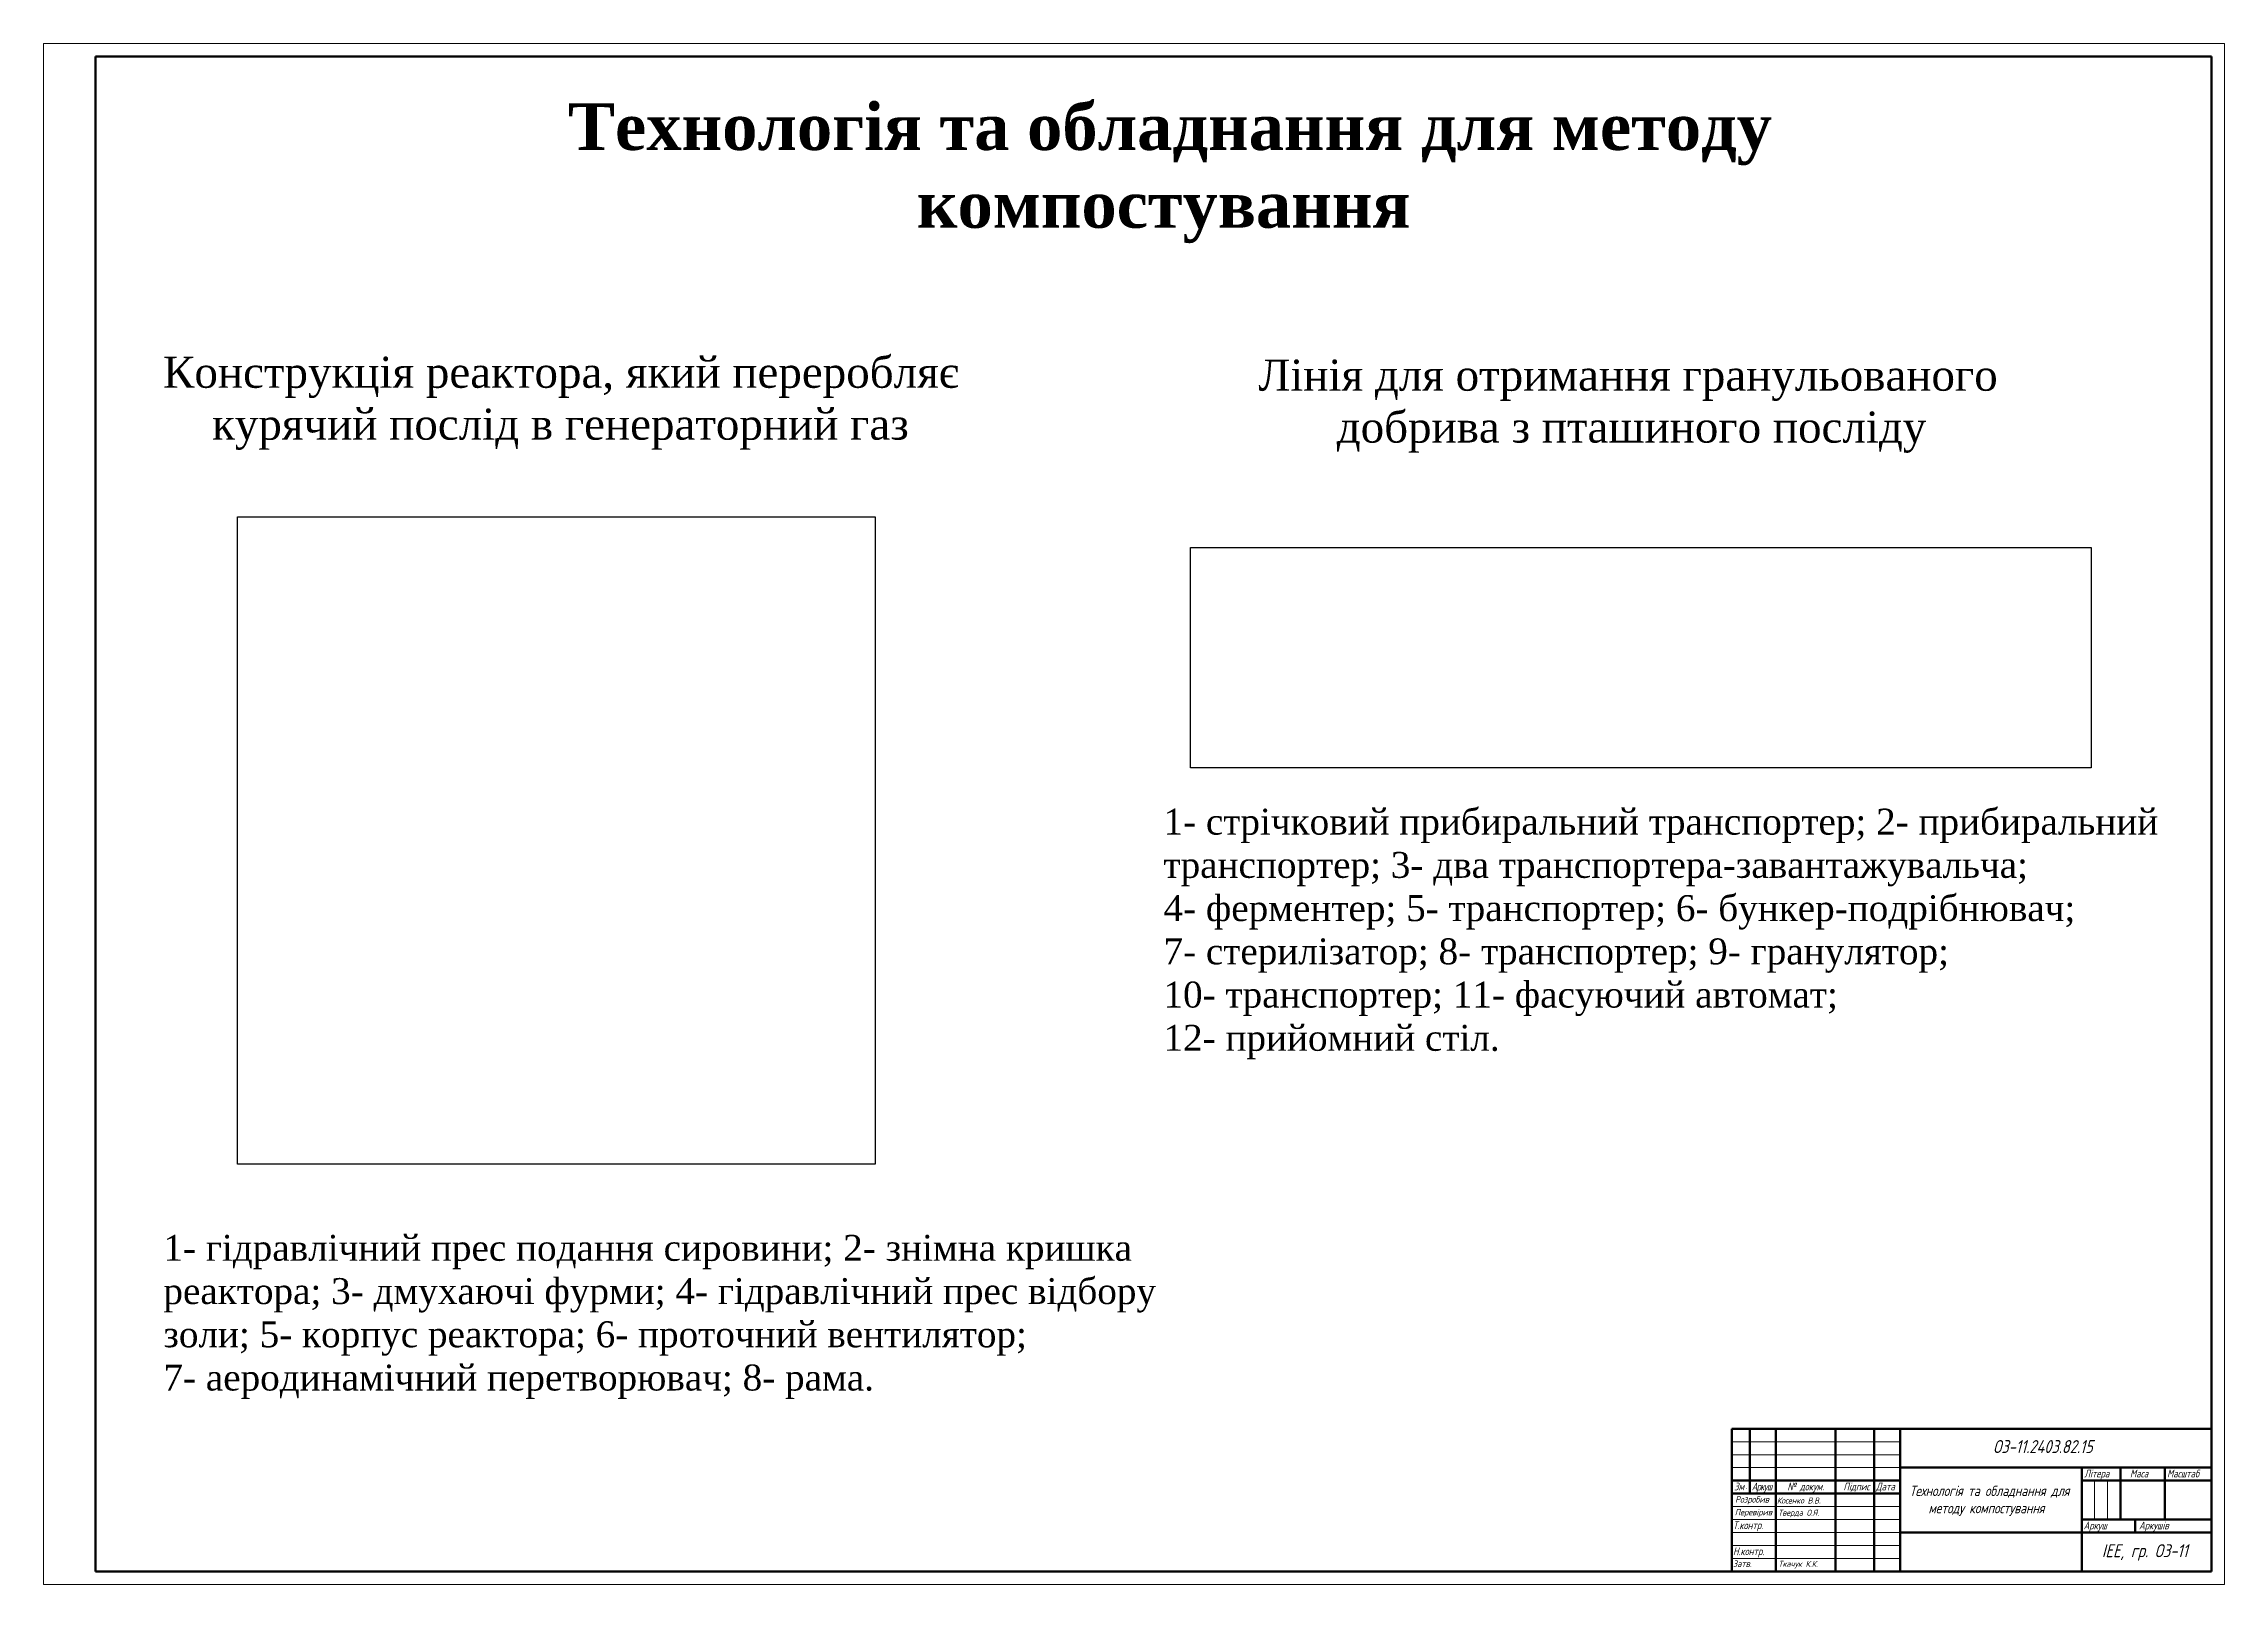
# Model space of a CAD drawing. Header units: millimetres. Extents: x 2024 to 2865, y 1521 to 2115.
import ezdxf

# ---------------------------------------------------------------- set-up
doc = ezdxf.new("R2010")
doc.units = ezdxf.units.MM
doc.linetypes.add('K5LT_BASIC', pattern=[0])
doc.linetypes.add('K5LT_THIN', pattern=[0])
doc.styles.add('KTEXTSTYLE', font='bgothl.ttf', dxfattribs={"width": 0.96, "height": 5})
doc.styles.get("Standard").update_dxf_attribs({"font": 'arial.ttf'})
doc.styles.add('стиль1', font='GOST_A.TTF', dxfattribs={"oblique": 15})
picture_1 = doc.add_image_def('image1.jpg', size_in_pixel=(348, 353))
picture_2 = doc.add_image_def('image2.gif', size_in_pixel=(3064, 749))

# ---------------------------------------------------------------- blocks, each defined once
blk = doc.blocks.new('U0')
at = {"color": 7, "linetype": 'K5LT_THIN', "lineweight": 18}
for p, q in [((0, 0), (0, 594)), ((0, 594), (841, 594)), ((841, 594), (841, 0)), ((651, 55), (716, 55)), ((651, 50), (716, 50)), ((651, 45), (716, 45)), ((790.96, 25), (790.96, 40)), ((795.98, 25), (795.98, 40)), ((651, 30), (716, 30)), ((651, 25), (716, 25)), ((651, 20), (716, 20)), ((651, 15), (716, 15)), ((651, 10), (716, 10)), ((841, 0), (0, 0))]:
    blk.add_line(p, q, dxfattribs=at)
at = {"color": 7, "linetype": 'K5LT_BASIC', "lineweight": 60}
for p, q in [((20, 5), (20, 589)), ((20, 589), (836, 589)), ((836, 589), (836, 5)), ((651, 60), (836, 60)), ((651, 5), (651, 60)), ((658, 35), (658, 60)), ((668, 5), (668, 60)), ((691, 5), (691, 60)), ((706, 5), (706, 60)), ((716, 5), (716, 60)), ((716, 45), (836, 45)), ((786, 5), (786, 45)), ((801, 25), (801, 45)), ((818, 25), (818, 45)), ((651, 40), (716, 40)), ((651, 35), (716, 35)), ((786, 40), (801, 40)), ((801, 40), (836, 40)), ((716, 20), (786, 20)), ((786, 25), (836, 25)), ((786, 20), (836, 20)), ((806.57, 20), (806.57, 25)), ((836, 5), (20, 5))]:
    blk.add_line(p, q, dxfattribs=at)
at = {"color": 7, "insert": (8.77, 258.85), "char_height": 2.5, "attachment_point": 1, "rotation": 90, "style": 'KTEXTSTYLE'}
blk.add_mtext('\\H3.5;\\W0.965;\\Q15;\\Q15; ', dxfattribs=at)
at = {"color": 7, "attachment_point": 1, "style": 'стиль1'}
for s, insert, char_height in [('Літера', (786.98, 44.23), 3), ('Маса', (804.6, 44.23), 3), ('Масштаб', (818.89, 44.25), 3), ('Зм', (651.95, 39.23), 3), ('Розробив', (652.31, 34.02), 2.5), ('.', (656.4, 39.23), 2.5), ('{\\T0.85;Аркуш}', (658.71, 39.23), 3), ('№ докум.', (672.45, 39.23), 3), ('Підпис', (694.08, 39.23), 3), ('Дата', (706.62, 39.23), 3), ('Перевірив', (652.19, 29.09), 2.5), ('Т.контр.', (651.5, 24.28), 3), ('Аркуш', (786.72, 24.23), 3), ('Аркушів', (808.08, 24.23), 3), ('Затв.', (651.5, 9.23), 2.5), ('Н.контр.', (651.5, 14.25), 3)]:
    blk.add_mtext(s, dxfattribs=dict(at, insert=insert, char_height=char_height))

msp = doc.modelspace()

# ---------------------------------------------------------------- block references
msp.add_blockref('U0', (2023.88, 1521.42))

# ---------------------------------------------------------------- texts
at = {"attachment_point": 1}
for s, width, insert, char_height in [('\\pi71.616;{\\fTimes New Roman|b1|i0|c204|p18;Технологія та обладнання для методу \\P\\pi206.18;компостування}', 596.9251, (2154.49, 2092.42), 18), ('\\pi19.617,l49.65,t298.76;{\\fTimes New Roman|b0|i0|c204|p18;Конструкція реактора, який переробляє \\fTimes New Roman|b0|i0|c0|p18;\\P\\pi38.5,t317.64;\\fTimes New Roman|b0|i0|c204|p18;курячий послід в генераторний газ\\H1.8806x; }', 388.3478, (2000.69, 1994.74), 12), ('\\pi13.711,l49.65,t292.85;{\\fTimes New Roman|b0|i0|c204|p18;Лінія для отримання гранульованого\\fTimes New Roman|b0|i0|c0|p18;\\P\\pi39.393,t318.54;\\fTimes New Roman|b0|i0|c204|p18; добрива з пташиного посліду\\H1.8806x; }', 355.0441, (2428.99, 1993.61), 12), ('\\pl41.375,t232.62;{\\fTimes New Roman|b0|i0|c0|p18;1\\fTimes New Roman|b0|i0|c204|p18;-\\fTimes New Roman|b0|i0|c0|p18; \\fTimes New Roman|b0|i0|c204|p18;стрічковий прибиральний транспортер\\fTimes New Roman|b0|i0|c0|p18;; \\fTimes New Roman|b0|i0|c204|p18;2-\\fTimes New Roman|b0|i0|c0|p18; \\fTimes New Roman|b0|i0|c204|p18;прибиральний транспортер\\fTimes New Roman|b0|i0|c0|p18;; \\fTimes New Roman|b0|i0|c204|p18;3-\\fTimes New Roman|b0|i0|c0|p18; \\fTimes New Roman|b0|i0|c204|p18;два транспортера-завантажувальча\\fTimes New Roman|b0|i0|c0|p18;;\\fTimes New Roman|b0|i0|c204|p18;\\H1.8554x; \\H0.53896x;\\P4-\\fTimes New Roman|b0|i0|c0|p18; \\fTimes New Roman|b0|i0|c204|p18;ферментер\\fTimes New Roman|b0|i0|c0|p18;; \\fTimes New Roman|b0|i0|c204|p18;5-\\fTimes New Roman|b0|i0|c0|p18; \\fTimes New Roman|b0|i0|c204|p18;транспортер\\fTimes New Roman|b0|i0|c0|p18;; \\fTimes New Roman|b0|i0|c204|p18;6-\\fTimes New Roman|b0|i0|c0|p18; \\fTimes New Roman|b0|i0|c204|p18;бункер-подрібнювач\\fTimes New Roman|b0|i0|c0|p18;;\\fTimes New Roman|b0|i0|c204|p18;\\H1.5734x; \\H0.63555x;\\P7-\\fTimes New Roman|b0|i0|c0|p18; \\fTimes New Roman|b0|i0|c204|p18;стерилізатор\\fTimes New Roman|b0|i0|c0|p18;; \\fTimes New Roman|b0|i0|c204|p18;8-\\fTimes New Roman|b0|i0|c0|p18; \\fTimes New Roman|b0|i0|c204|p18;транспортер\\fTimes New Roman|b0|i0|c0|p18;; \\fTimes New Roman|b0|i0|c204|p18;9-\\fTimes New Roman|b0|i0|c0|p18; \\fTimes New Roman|b0|i0|c204|p18;гранулятор\\fTimes New Roman|b0|i0|c0|p18;;\\fTimes New Roman|b0|i0|c204|p18;\\H1.6895x; \\H0.59189x;\\P10-\\fTimes New Roman|b0|i0|c0|p18; \\fTimes New Roman|b0|i0|c204|p18;транспортер\\fTimes New Roman|b0|i0|c0|p18;; \\fTimes New Roman|b0|i0|c204|p18;11-\\fTimes New Roman|b0|i0|c0|p18; \\fTimes New Roman|b0|i0|c204|p18;фасуючий автомат\\fTimes New Roman|b0|i0|c0|p18;;\\fTimes New Roman|b0|i0|c204|p18;\\H1.6508x; \\H0.60576x;\\P12-\\fTimes New Roman|b0|i0|c0|p18; \\fTimes New Roman|b0|i0|c204|p18;прийомний стіл\\fTimes New Roman|b0|i0|c0|p18;.\\H1.6637x; }', 428.326, (2414.38, 1820.48), 10), ('\\pl41.375,t232.62;{\\fTimes New Roman|b0|i0|c0|p18;1\\fTimes New Roman|b0|i0|c204|p18;-\\fTimes New Roman|b0|i0|c0|p18; \\fTimes New Roman|b0|i0|c204|p18;гідравлічний прес подання сировини\\fTimes New Roman|b0|i0|c0|p18;; \\fTimes New Roman|b0|i0|c204|p18;2- знімна кришка реактора\\fTimes New Roman|b0|i0|c0|p18;; \\fTimes New Roman|b0|i0|c204|p18;3- дмухаючі фурми\\fTimes New Roman|b0|i0|c0|p18;; \\fTimes New Roman|b0|i0|c204|p18;4- гідравлічний прес відбору \\H1.8806x; \\H0.53173x;золи\\fTimes New Roman|b0|i0|c0|p18;; \\fTimes New Roman|b0|i0|c204|p18;5- корпус реактора\\fTimes New Roman|b0|i0|c0|p18;; \\fTimes New Roman|b0|i0|c204|p18;6- проточний вентилятор\\fTimes New Roman|b0|i0|c0|p18;;\\fTimes New Roman|b0|i0|c204|p18;\\H1.5619x; \\H0.64026x;\\P7- аеродинамічний перетворювач\\fTimes New Roman|b0|i0|c0|p18;; \\fTimes New Roman|b0|i0|c204|p18;8- рама\\fTimes New Roman|b0|i0|c0|p18;.\\H1.6713x; }', 428.326, (2028.71, 1656.17), 10)]:
    msp.add_mtext_dynamic_manual_height_columns(s, width=width, gutter_width=12.5, heights=[0], dxfattribs=dict(at, insert=insert, char_height=char_height))
at = {"attachment_point": 1, "style": 'стиль1'}
for s, width, heights, insert, char_height in [('ОЗ-11.2403.82.15', 58.5554, [0], (2775.69, 1577.05), 5), ('\\pi2.8489;Технологія та обладнання для \\P\\pi10.14;методу компостування', 68.2399, [0], (2740.62, 1559.49), 4), ('Косенко В.В.', 24.6868, [6.09], (2692.33, 1554.89), 2.3), ('Тверда О.Я.', 22.865, [0], (2692.8, 1550.21), 2.3), ('ІЕЕ, гр. ОЗ-11', 49.7974, [0], (2817.67, 1536.9), 5), ('Ткачук К.К.', 23.0241, [0], (2692.9, 1530.49), 2.3)]:
    msp.add_mtext_dynamic_manual_height_columns(s, width=width, gutter_width=12.5, heights=heights, dxfattribs=dict(at, insert=insert, char_height=char_height))

# ---------------------------------------------------------------- pictures from other files: only their frames are drawn
image = msp.add_image(picture_1, insert=(2098.64, 1683.44), size_in_units=(245.98, 249.51))
image.dxf.flags = 7
image = msp.add_image(picture_2, insert=(2466.14, 1836.19), size_in_units=(347.41, 84.93))
image.dxf.flags = 7

doc.saveas('drawing.dxf')
